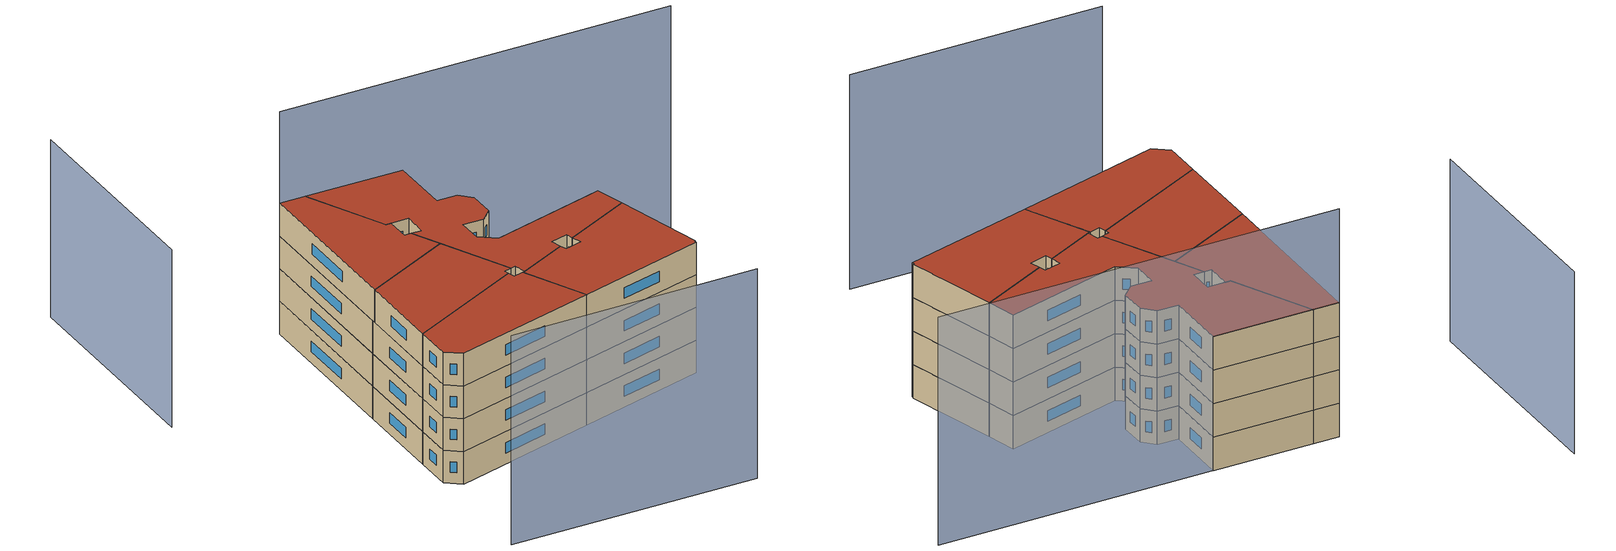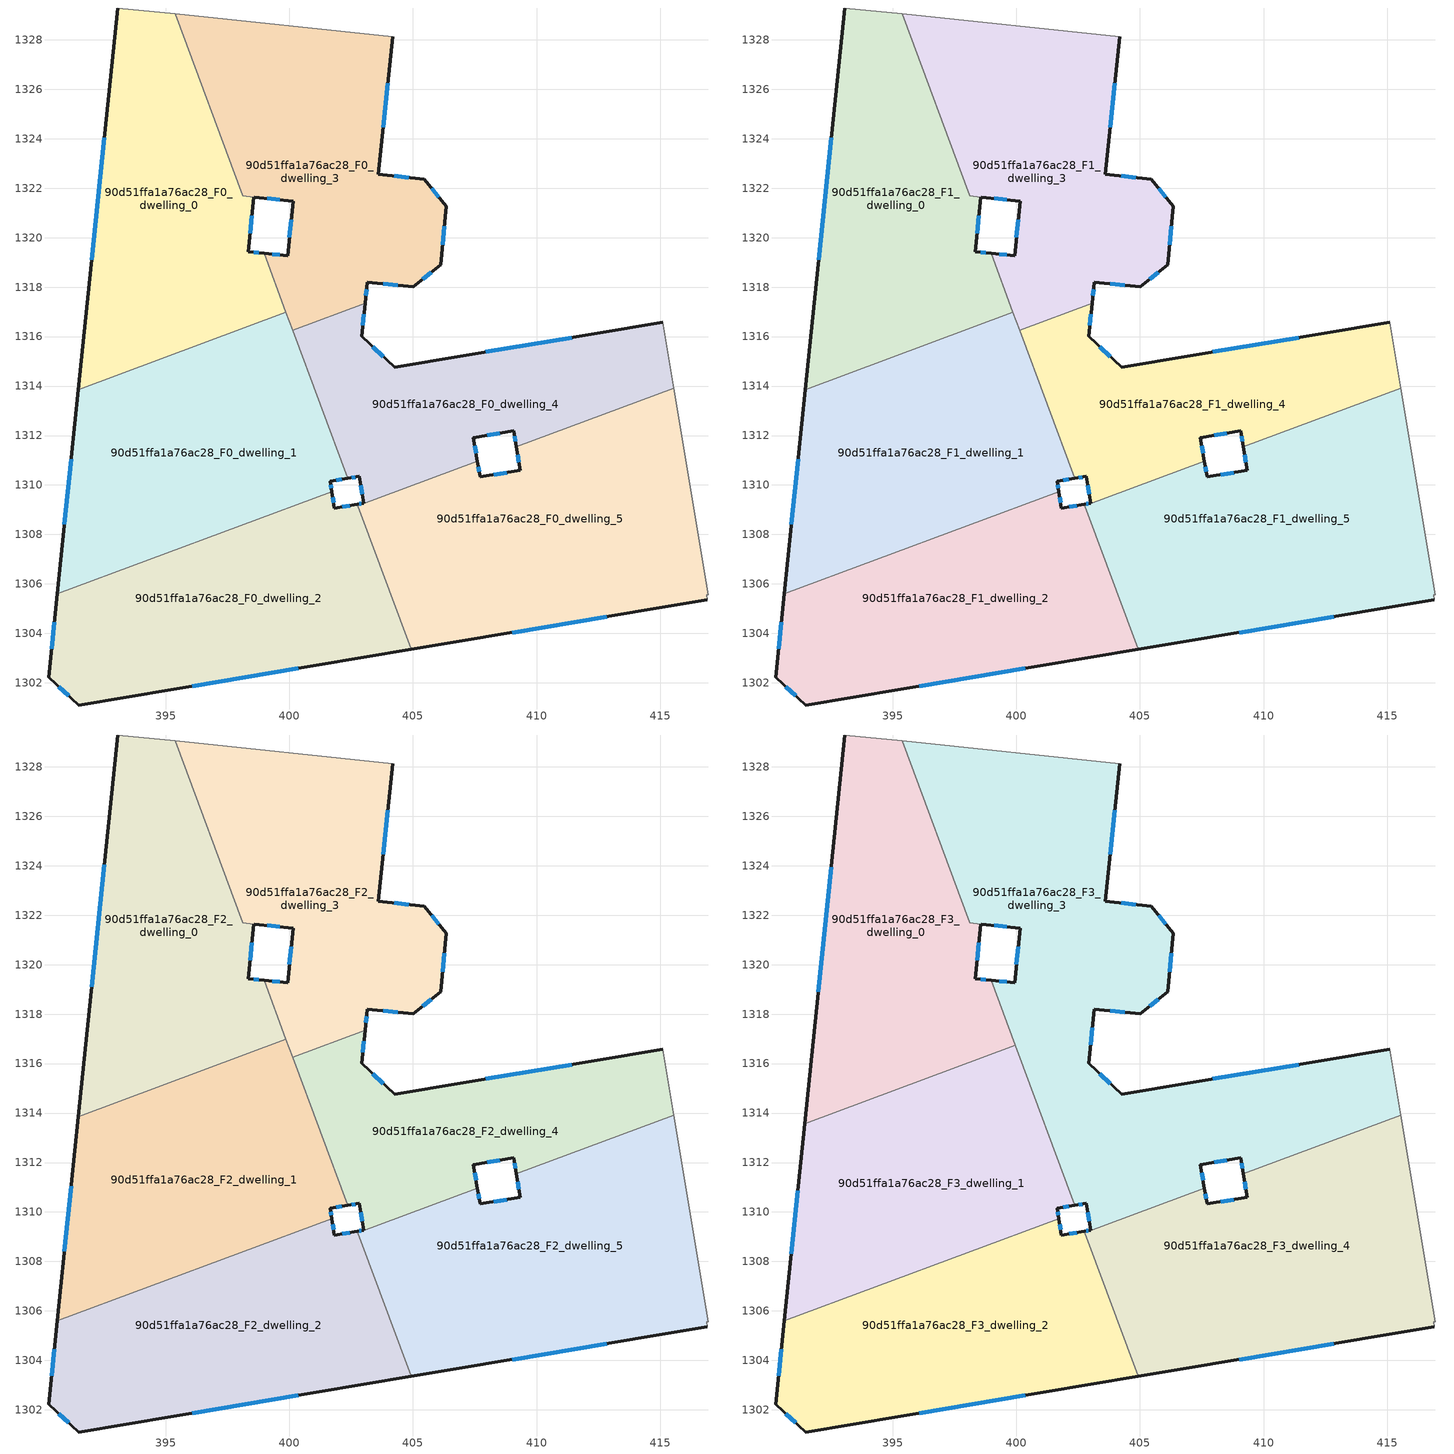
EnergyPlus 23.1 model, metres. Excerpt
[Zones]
90d51ffa1a76ac28_F0_dwelling_0
 floor ground (EU_floor_Construction): 395.38,1329.04 398.11,1321.69 398.57,1321.64 398.33,1319.43 398.98,1319.36 399.86,1316.98 391.47,1313.86 393.06,1329.29 z0
 wall outside (EU_wall_Construction): 398.98,1319.36 398.33,1319.43 398.57,1321.64 / 393.06,1329.29 391.47,1313.86 z0:3
 wall to 90d51ffa1a76ac28_F0_dwelling_1 (EU_wall_Construction): 391.47,1313.86 399.86,1316.98 z0:3
 wall adiabatic (EU_wall_Construction): 395.38,1329.04 393.06,1329.29 z0:3
 wall to 90d51ffa1a76ac28_F0_dwelling_3 (EU_wall_Construction): 398.57,1321.64 398.11,1321.69 395.38,1329.04 / 399.86,1316.98 398.98,1319.36 z0:3
 window (EU_Window_Construction): 398.76,1319.39 398.55,1319.41 / 392.52,1324.04 392.01,1319.11 / 398.41,1320.18 398.49,1320.89 z1.02:1.98
90d51ffa1a76ac28_F0_dwelling_1
 floor ground (EU_floor_Construction): 399.86,1316.98 402.36,1310.27 401.65,1310.15 401.71,1309.73 390.62,1305.6 391.47,1313.86 z0
 wall outside (EU_wall_Construction): 401.71,1309.73 401.65,1310.15 402.36,1310.27 / 391.47,1313.86 390.62,1305.6 z0:3
 wall to 90d51ffa1a76ac28_F0_dwelling_2 (EU_wall_Construction): 390.62,1305.6 401.71,1309.73 z0:3
 wall to 90d51ffa1a76ac28_F0_dwelling_4 (EU_wall_Construction): 402.36,1310.27 400.13,1316.27 z0:3
 wall to 90d51ffa1a76ac28_F0_dwelling_3 (EU_wall_Construction): 400.13,1316.27 399.87,1316.98 z0:3
 window (EU_Window_Construction): 401.89,1310.19 402.12,1310.23 / 401.69,1309.87 401.67,1310.01 / 391.18,1311.05 390.91,1308.41 z1.02:1.98
90d51ffa1a76ac28_F0_dwelling_2
 floor ground (EU_floor_Construction): 402.75,1309.22 404.93,1303.35 391.49,1301.1 390.27,1302.23 390.62,1305.6 401.71,1309.73 401.82,1309.06 z0
 wall outside (EU_wall_Construction): 402.75,1309.22 401.82,1309.06 401.71,1309.73 / 390.62,1305.6 390.27,1302.23 391.49,1301.1 404.93,1303.35 z0:3
 wall to 90d51ffa1a76ac28_F0_dwelling_5 (EU_wall_Construction): 404.93,1303.35 402.77,1309.17 z0:3
 wall to 90d51ffa1a76ac28_F0_dwelling_4 (EU_wall_Construction): 402.77,1309.17 402.75,1309.22 z0:3
 window (EU_Window_Construction): 401.79,1309.29 401.75,1309.5 / 402.44,1309.17 402.14,1309.12 / 396.07,1301.87 400.36,1302.59 / 390.68,1301.84 391.08,1301.49 / 390.5,1304.45 390.39,1303.37 z1.02:1.98
90d51ffa1a76ac28_F0_dwelling_3
 floor ground (EU_floor_Construction): 404.18,1328.13 403.6,1322.56 405.46,1322.36 406.35,1321.27 406.11,1318.91 405.02,1318.02 403.16,1318.2 403.07,1317.36 400.13,1316.27 398.98,1319.36 399.93,1319.27 400.16,1321.48 398.11,1321.69 395.38,1329.04 z0
 wall outside (EU_wall_Construction): 403.07,1317.36 403.16,1318.2 405.02,1318.02 406.11,1318.91 406.35,1321.27 405.46,1322.36 403.6,1322.56 404.18,1328.13 / 398.57,1321.64 400.16,1321.48 399.93,1319.27 398.98,1319.36 z0:3
 wall adiabatic (EU_wall_Construction): 404.18,1328.13 395.38,1329.04 z0:3
 wall to 90d51ffa1a76ac28_F0_dwelling_4 (EU_wall_Construction): 400.13,1316.27 403.07,1317.36 z0:3
 window (EU_Window_Construction): 403.8,1324.46 403.98,1326.24 / 404.83,1322.43 404.23,1322.49 / 406.05,1321.64 405.77,1321.99 / 406.19,1319.71 406.27,1320.46 / 405.39,1318.32 405.74,1318.6 / 403.79,1318.14 404.39,1318.08 / 403.1,1317.65 403.13,1317.92 / 399.6,1319.3 399.3,1319.33 / 400.08,1320.73 400.01,1320.02 / 399.11,1321.59 399.62,1321.54 z1.02:1.98
90d51ffa1a76ac28_F0_dwelling_4
 floor ground (EU_floor_Construction): 415.1,1316.58 415.55,1313.92 409.18,1311.55 409.07,1312.19 407.44,1311.92 407.61,1310.96 402.77,1309.17 402.75,1309.22 403,1309.26 402.82,1310.35 402.36,1310.27 400.13,1316.27 403.07,1317.36 402.92,1316.01 404.26,1314.76 z0
 wall outside (EU_wall_Construction): 407.61,1310.96 407.44,1311.92 409.07,1312.19 409.18,1311.55 / 402.36,1310.27 402.82,1310.35 403,1309.26 402.75,1309.22 / 415.1,1316.58 404.26,1314.76 402.92,1316.01 403.07,1317.36 z0:3
 wall adiabatic (EU_wall_Construction): 415.55,1313.92 415.1,1316.58 z0:3
 wall to 90d51ffa1a76ac28_F0_dwelling_5 (EU_wall_Construction): 409.18,1311.55 415.55,1313.92 / 402.77,1309.17 407.61,1310.96 z0:3
 window (EU_Window_Construction): 409.11,1311.97 409.14,1311.77 / 408,1312.01 408.52,1312.1 / 407.55,1311.29 407.5,1311.59 / 402.92,1309.25 402.84,1309.23 / 402.88,1309.98 402.94,1309.63 / 402.52,1310.3 402.67,1310.32 / 402.97,1316.47 403.02,1316.9 / 403.8,1315.19 403.38,1315.59 / 411.41,1315.96 407.95,1315.38 z1.02:1.98
90d51ffa1a76ac28_F0_dwelling_5
 floor ground (EU_floor_Construction): 415.55,1313.92 416.94,1305.55 416.87,1305.55 416.9,1305.35 404.93,1303.35 402.77,1309.17 407.61,1310.96 407.71,1310.32 409.34,1310.59 409.18,1311.55 z0
 wall outside (EU_wall_Construction): 404.93,1303.35 416.9,1305.35 / 409.18,1311.55 409.34,1310.59 407.71,1310.32 407.61,1310.96 z0:3
 wall adiabatic (EU_wall_Construction): 416.9,1305.35 416.87,1305.55 416.94,1305.55 415.55,1313.92 z0:3
 window (EU_Window_Construction): 409,1304.03 412.83,1304.67 / 407.68,1310.54 407.64,1310.75 / 408.79,1310.5 408.27,1310.42 / 409.23,1311.22 409.28,1310.92 z1.02:1.98
90d51ffa1a76ac28_F1_dwelling_0
 floor to 90d51ffa1a76ac28_F0_dwelling_0 (EU_floor_Construction): 395.38,1329.04 398.11,1321.69 398.57,1321.64 398.33,1319.43 398.98,1319.36 399.86,1316.98 391.47,1313.86 393.06,1329.29 z3
 wall outside (EU_wall_Construction): 398.98,1319.36 398.33,1319.43 398.57,1321.64 / 393.06,1329.29 391.47,1313.86 z3:6
 wall to 90d51ffa1a76ac28_F1_dwelling_1 (EU_wall_Construction): 391.47,1313.86 399.86,1316.98 z3:6
 wall adiabatic (EU_wall_Construction): 395.38,1329.04 393.06,1329.29 z3:6
 wall to 90d51ffa1a76ac28_F1_dwelling_3 (EU_wall_Construction): 398.57,1321.64 398.11,1321.69 395.38,1329.04 / 399.86,1316.98 398.98,1319.36 z3:6
 window (EU_Window_Construction): 398.76,1319.39 398.55,1319.41 / 392.52,1324.04 392.01,1319.11 / 398.41,1320.18 398.49,1320.89 z4.02:4.98
90d51ffa1a76ac28_F1_dwelling_1
 floor to 90d51ffa1a76ac28_F0_dwelling_1 (EU_floor_Construction): 399.86,1316.98 402.36,1310.27 401.65,1310.15 401.71,1309.73 390.62,1305.6 391.47,1313.86 z3
 wall outside (EU_wall_Construction): 401.71,1309.73 401.65,1310.15 402.36,1310.27 / 391.47,1313.86 390.62,1305.6 z3:6
 wall to 90d51ffa1a76ac28_F1_dwelling_2 (EU_wall_Construction): 390.62,1305.6 401.71,1309.73 z3:6
 wall to 90d51ffa1a76ac28_F1_dwelling_4 (EU_wall_Construction): 402.36,1310.27 400.13,1316.27 z3:6
 wall to 90d51ffa1a76ac28_F1_dwelling_3 (EU_wall_Construction): 400.13,1316.27 399.87,1316.98 z3:6
 window (EU_Window_Construction): 401.89,1310.19 402.12,1310.23 / 401.69,1309.87 401.67,1310.01 / 391.18,1311.05 390.91,1308.41 z4.02:4.98
90d51ffa1a76ac28_F1_dwelling_2
 floor to 90d51ffa1a76ac28_F0_dwelling_2 (EU_floor_Construction): 402.75,1309.22 404.93,1303.35 391.49,1301.1 390.27,1302.23 390.62,1305.6 401.71,1309.73 401.82,1309.06 z3
 wall outside (EU_wall_Construction): 402.75,1309.22 401.82,1309.06 401.71,1309.73 / 390.62,1305.6 390.27,1302.23 391.49,1301.1 404.93,1303.35 z3:6
 wall to 90d51ffa1a76ac28_F1_dwelling_5 (EU_wall_Construction): 404.93,1303.35 402.77,1309.17 z3:6
 wall to 90d51ffa1a76ac28_F1_dwelling_4 (EU_wall_Construction): 402.77,1309.17 402.75,1309.22 z3:6
 window (EU_Window_Construction): 401.79,1309.29 401.75,1309.5 / 402.44,1309.17 402.14,1309.12 / 396.07,1301.87 400.36,1302.59 / 390.68,1301.84 391.08,1301.49 / 390.5,1304.45 390.39,1303.37 z4.02:4.98
90d51ffa1a76ac28_F1_dwelling_3
 floor to 90d51ffa1a76ac28_F0_dwelling_3 (EU_floor_Construction): 404.18,1328.13 403.6,1322.56 405.46,1322.36 406.35,1321.27 406.11,1318.91 405.02,1318.02 403.16,1318.2 403.07,1317.36 400.13,1316.27 398.98,1319.36 399.93,1319.27 400.16,1321.48 398.11,1321.69 395.38,1329.04 z3
 wall outside (EU_wall_Construction): 403.07,1317.36 403.16,1318.2 405.02,1318.02 406.11,1318.91 406.35,1321.27 405.46,1322.36 403.6,1322.56 404.18,1328.13 / 398.57,1321.64 400.16,1321.48 399.93,1319.27 398.98,1319.36 z3:6
 wall adiabatic (EU_wall_Construction): 404.18,1328.13 395.38,1329.04 z3:6
 wall to 90d51ffa1a76ac28_F1_dwelling_4 (EU_wall_Construction): 400.13,1316.27 403.07,1317.36 z3:6
 window (EU_Window_Construction): 403.8,1324.46 403.98,1326.24 / 404.83,1322.43 404.23,1322.49 / 406.05,1321.64 405.77,1321.99 / 406.19,1319.71 406.27,1320.46 / 405.39,1318.32 405.74,1318.6 / 403.79,1318.14 404.39,1318.08 / 403.1,1317.65 403.13,1317.92 / 399.6,1319.3 399.3,1319.33 / 400.08,1320.73 400.01,1320.02 / 399.11,1321.59 399.62,1321.54 z4.02:4.98
90d51ffa1a76ac28_F1_dwelling_4
 floor to 90d51ffa1a76ac28_F0_dwelling_4 (EU_floor_Construction): 415.1,1316.58 415.55,1313.92 409.18,1311.55 409.07,1312.19 407.44,1311.92 407.61,1310.96 402.77,1309.17 402.75,1309.22 403,1309.26 402.82,1310.35 402.36,1310.27 400.13,1316.27 403.07,1317.36 402.92,1316.01 404.26,1314.76 z3
 wall outside (EU_wall_Construction): 407.61,1310.96 407.44,1311.92 409.07,1312.19 409.18,1311.55 / 402.36,1310.27 402.82,1310.35 403,1309.26 402.75,1309.22 / 415.1,1316.58 404.26,1314.76 402.92,1316.01 403.07,1317.36 z3:6
 wall adiabatic (EU_wall_Construction): 415.55,1313.92 415.1,1316.58 z3:6
 wall to 90d51ffa1a76ac28_F1_dwelling_5 (EU_wall_Construction): 409.18,1311.55 415.55,1313.92 / 402.77,1309.17 407.61,1310.96 z3:6
 window (EU_Window_Construction): 409.11,1311.97 409.14,1311.77 / 408,1312.01 408.52,1312.1 / 407.55,1311.29 407.5,1311.59 / 402.92,1309.25 402.84,1309.23 / 402.88,1309.98 402.94,1309.63 / 402.52,1310.3 402.67,1310.32 / 402.97,1316.47 403.02,1316.9 / 403.8,1315.19 403.38,1315.59 / 411.41,1315.96 407.95,1315.38 z4.02:4.98
90d51ffa1a76ac28_F1_dwelling_5
 floor to 90d51ffa1a76ac28_F0_dwelling_5 (EU_floor_Construction): 415.55,1313.92 416.94,1305.55 416.87,1305.55 416.9,1305.35 404.93,1303.35 402.77,1309.17 407.61,1310.96 407.71,1310.32 409.34,1310.59 409.18,1311.55 z3
 wall outside (EU_wall_Construction): 404.93,1303.35 416.9,1305.35 / 409.18,1311.55 409.34,1310.59 407.71,1310.32 407.61,1310.96 z3:6
 wall adiabatic (EU_wall_Construction): 416.9,1305.35 416.87,1305.55 416.94,1305.55 415.55,1313.92 z3:6
 window (EU_Window_Construction): 409,1304.03 412.83,1304.67 / 407.68,1310.54 407.64,1310.75 / 408.79,1310.5 408.27,1310.42 / 409.23,1311.22 409.28,1310.92 z4.02:4.98
90d51ffa1a76ac28_F2_dwelling_0
 floor to 90d51ffa1a76ac28_F1_dwelling_0 (EU_floor_Construction): 395.38,1329.04 398.11,1321.69 398.57,1321.64 398.33,1319.43 398.98,1319.36 399.86,1316.98 391.47,1313.86 393.06,1329.29 z6
 wall outside (EU_wall_Construction): 398.98,1319.36 398.33,1319.43 398.57,1321.64 / 393.06,1329.29 391.47,1313.86 z6:9
 wall to 90d51ffa1a76ac28_F2_dwelling_1 (EU_wall_Construction): 391.47,1313.86 399.86,1316.98 z6:9
 wall adiabatic (EU_wall_Construction): 395.38,1329.04 393.06,1329.29 z6:9
 wall to 90d51ffa1a76ac28_F2_dwelling_3 (EU_wall_Construction): 398.57,1321.64 398.11,1321.69 395.38,1329.04 / 399.86,1316.98 398.98,1319.36 z6:9
 window (EU_Window_Construction): 398.76,1319.39 398.55,1319.41 / 392.52,1324.04 392.01,1319.11 / 398.41,1320.18 398.49,1320.89 z7.02:7.98
90d51ffa1a76ac28_F2_dwelling_1
 floor to 90d51ffa1a76ac28_F1_dwelling_1 (EU_floor_Construction): 399.86,1316.98 402.36,1310.27 401.65,1310.15 401.71,1309.73 390.62,1305.6 391.47,1313.86 z6
 wall outside (EU_wall_Construction): 401.71,1309.73 401.65,1310.15 402.36,1310.27 / 391.47,1313.86 390.62,1305.6 z6:9
 wall to 90d51ffa1a76ac28_F2_dwelling_2 (EU_wall_Construction): 390.62,1305.6 401.71,1309.73 z6:9
 wall to 90d51ffa1a76ac28_F2_dwelling_4 (EU_wall_Construction): 402.36,1310.27 400.13,1316.27 z6:9
 wall to 90d51ffa1a76ac28_F2_dwelling_3 (EU_wall_Construction): 400.13,1316.27 399.87,1316.98 z6:9
 window (EU_Window_Construction): 401.89,1310.19 402.12,1310.23 / 401.69,1309.87 401.67,1310.01 / 391.18,1311.05 390.91,1308.41 z7.02:7.98
90d51ffa1a76ac28_F2_dwelling_2
 floor to 90d51ffa1a76ac28_F1_dwelling_2 (EU_floor_Construction): 402.75,1309.22 404.93,1303.35 391.49,1301.1 390.27,1302.23 390.62,1305.6 401.71,1309.73 401.82,1309.06 z6
 wall outside (EU_wall_Construction): 402.75,1309.22 401.82,1309.06 401.71,1309.73 / 390.62,1305.6 390.27,1302.23 391.49,1301.1 404.93,1303.35 z6:9
 wall to 90d51ffa1a76ac28_F2_dwelling_5 (EU_wall_Construction): 404.93,1303.35 402.77,1309.17 z6:9
 wall to 90d51ffa1a76ac28_F2_dwelling_4 (EU_wall_Construction): 402.77,1309.17 402.75,1309.22 z6:9
 window (EU_Window_Construction): 401.79,1309.29 401.75,1309.5 / 402.44,1309.17 402.14,1309.12 / 396.07,1301.87 400.36,1302.59 / 390.68,1301.84 391.08,1301.49 / 390.5,1304.45 390.39,1303.37 z7.02:7.98
90d51ffa1a76ac28_F2_dwelling_3
 floor to 90d51ffa1a76ac28_F1_dwelling_3 (EU_floor_Construction): 404.18,1328.13 403.6,1322.56 405.46,1322.36 406.35,1321.27 406.11,1318.91 405.02,1318.02 403.16,1318.2 403.07,1317.36 400.13,1316.27 398.98,1319.36 399.93,1319.27 400.16,1321.48 398.11,1321.69 395.38,1329.04 z6
 wall outside (EU_wall_Construction): 403.07,1317.36 403.16,1318.2 405.02,1318.02 406.11,1318.91 406.35,1321.27 405.46,1322.36 403.6,1322.56 404.18,1328.13 / 398.57,1321.64 400.16,1321.48 399.93,1319.27 398.98,1319.36 z6:9
 wall adiabatic (EU_wall_Construction): 404.18,1328.13 395.38,1329.04 z6:9
 wall to 90d51ffa1a76ac28_F2_dwelling_4 (EU_wall_Construction): 400.13,1316.27 403.07,1317.36 z6:9
 window (EU_Window_Construction): 403.8,1324.46 403.98,1326.24 / 404.83,1322.43 404.23,1322.49 / 406.05,1321.64 405.77,1321.99 / 406.19,1319.71 406.27,1320.46 / 405.39,1318.32 405.74,1318.6 / 403.79,1318.14 404.39,1318.08 / 403.1,1317.65 403.13,1317.92 / 399.6,1319.3 399.3,1319.33 / 400.08,1320.73 400.01,1320.02 / 399.11,1321.59 399.62,1321.54 z7.02:7.98
90d51ffa1a76ac28_F2_dwelling_4
 floor to 90d51ffa1a76ac28_F1_dwelling_4 (EU_floor_Construction): 415.1,1316.58 415.55,1313.92 409.18,1311.55 409.07,1312.19 407.44,1311.92 407.61,1310.96 402.77,1309.17 402.75,1309.22 403,1309.26 402.82,1310.35 402.36,1310.27 400.13,1316.27 403.07,1317.36 402.92,1316.01 404.26,1314.76 z6
 wall outside (EU_wall_Construction): 407.61,1310.96 407.44,1311.92 409.07,1312.19 409.18,1311.55 / 402.36,1310.27 402.82,1310.35 403,1309.26 402.75,1309.22 / 415.1,1316.58 404.26,1314.76 402.92,1316.01 403.07,1317.36 z6:9
 wall adiabatic (EU_wall_Construction): 415.55,1313.92 415.1,1316.58 z6:9
 wall to 90d51ffa1a76ac28_F2_dwelling_5 (EU_wall_Construction): 409.18,1311.55 415.55,1313.92 / 402.77,1309.17 407.61,1310.96 z6:9
 window (EU_Window_Construction): 409.11,1311.97 409.14,1311.77 / 408,1312.01 408.52,1312.1 / 407.55,1311.29 407.5,1311.59 / 402.92,1309.25 402.84,1309.23 / 402.88,1309.98 402.94,1309.63 / 402.52,1310.3 402.67,1310.32 / 402.97,1316.47 403.02,1316.9 / 403.8,1315.19 403.38,1315.59 / 411.41,1315.96 407.95,1315.38 z7.02:7.98
90d51ffa1a76ac28_F2_dwelling_5
 floor to 90d51ffa1a76ac28_F1_dwelling_5 (EU_floor_Construction): 415.55,1313.92 416.94,1305.55 416.87,1305.55 416.9,1305.35 404.93,1303.35 402.77,1309.17 407.61,1310.96 407.71,1310.32 409.34,1310.59 409.18,1311.55 z6
 wall outside (EU_wall_Construction): 404.93,1303.35 416.9,1305.35 / 409.18,1311.55 409.34,1310.59 407.71,1310.32 407.61,1310.96 z6:9
 wall adiabatic (EU_wall_Construction): 416.9,1305.35 416.87,1305.55 416.94,1305.55 415.55,1313.92 z6:9
 window (EU_Window_Construction): 409,1304.03 412.83,1304.67 / 407.68,1310.54 407.64,1310.75 / 408.79,1310.5 408.27,1310.42 / 409.23,1311.22 409.28,1310.92 z7.02:7.98
90d51ffa1a76ac28_F3_dwelling_0
 floor to 90d51ffa1a76ac28_F2_dwelling_0 (EU_floor_Construction): 395.38,1329.04 398.11,1321.69 398.57,1321.64 398.33,1319.43 398.98,1319.36 399.86,1316.98 391.47,1313.86 393.06,1329.29 z9
 floor to 90d51ffa1a76ac28_F2_dwelling_1 (EU_floor_Construction): 399.86,1316.98 399.96,1316.73 391.44,1313.56 391.47,1313.86 z9
 wall outside (EU_wall_Construction): 398.98,1319.36 398.33,1319.43 398.57,1321.64 / 393.06,1329.29 391.44,1313.56 z9:12
 wall to 90d51ffa1a76ac28_F3_dwelling_1 (EU_wall_Construction): 391.44,1313.56 399.96,1316.73 z9:12
 wall adiabatic (EU_wall_Construction): 395.38,1329.04 393.06,1329.29 z9:12
 wall to 90d51ffa1a76ac28_F3_dwelling_3 (EU_wall_Construction): 398.57,1321.64 398.11,1321.69 395.38,1329.04 / 399.96,1316.73 398.98,1319.36 z9:12
 window (EU_Window_Construction): 398.76,1319.39 398.55,1319.41 / 392.51,1323.94 391.99,1318.91 / 398.41,1320.18 398.49,1320.89 z10.02:10.98
 roof outside (EU_roof_Construction): 399.96,1316.73 398.98,1319.36 398.33,1319.43 398.57,1321.64 398.11,1321.69 395.38,1329.04 393.06,1329.29 391.44,1313.56 z12
90d51ffa1a76ac28_F3_dwelling_1
 floor to 90d51ffa1a76ac28_F2_dwelling_1 (EU_floor_Construction): 399.96,1316.73 402.36,1310.27 401.65,1310.15 401.71,1309.73 390.62,1305.6 391.44,1313.56 z9
 wall outside (EU_wall_Construction): 401.71,1309.73 401.65,1310.15 402.36,1310.27 / 391.44,1313.56 390.62,1305.6 z9:12
 wall to 90d51ffa1a76ac28_F3_dwelling_2 (EU_wall_Construction): 390.62,1305.6 401.71,1309.73 z9:12
 wall to 90d51ffa1a76ac28_F3_dwelling_3 (EU_wall_Construction): 402.36,1310.27 399.96,1316.73 z9:12
 window (EU_Window_Construction): 401.89,1310.19 402.12,1310.23 / 401.69,1309.87 401.67,1310.01 / 391.16,1310.86 390.9,1308.31 z10.02:10.98
 roof outside (EU_roof_Construction): 401.71,1309.73 401.65,1310.15 402.36,1310.27 399.96,1316.73 391.44,1313.56 390.62,1305.6 z12
90d51ffa1a76ac28_F3_dwelling_2
 floor to 90d51ffa1a76ac28_F2_dwelling_2 (EU_floor_Construction): 402.75,1309.22 404.93,1303.35 391.49,1301.1 390.27,1302.23 390.62,1305.6 401.71,1309.73 401.82,1309.06 z9
 wall outside (EU_wall_Construction): 402.75,1309.22 401.82,1309.06 401.71,1309.73 / 390.62,1305.6 390.27,1302.23 391.49,1301.1 404.93,1303.35 z9:12
 wall to 90d51ffa1a76ac28_F3_dwelling_4 (EU_wall_Construction): 404.93,1303.35 402.77,1309.17 z9:12
 wall to 90d51ffa1a76ac28_F3_dwelling_3 (EU_wall_Construction): 402.77,1309.17 402.75,1309.22 z9:12
 window (EU_Window_Construction): 401.79,1309.29 401.75,1309.5 / 402.44,1309.17 402.14,1309.12 / 396.07,1301.87 400.36,1302.59 / 390.68,1301.84 391.08,1301.49 / 390.5,1304.45 390.39,1303.37 z10.02:10.98
 roof outside (EU_roof_Construction): 404.93,1303.35 402.75,1309.22 401.82,1309.06 401.71,1309.73 390.62,1305.6 390.27,1302.23 391.49,1301.1 z12
90d51ffa1a76ac28_F3_dwelling_3
 floor to 90d51ffa1a76ac28_F2_dwelling_3 (EU_floor_Construction): 404.18,1328.13 403.6,1322.56 405.46,1322.36 406.35,1321.27 406.11,1318.91 405.02,1318.02 403.16,1318.2 403.07,1317.36 400.13,1316.27 398.98,1319.36 399.93,1319.27 400.16,1321.48 398.11,1321.69 395.38,1329.04 z9
 floor to 90d51ffa1a76ac28_F2_dwelling_4 (EU_floor_Construction): 415.1,1316.58 415.55,1313.92 409.18,1311.55 409.07,1312.19 407.44,1311.92 407.61,1310.96 402.77,1309.17 402.75,1309.22 403,1309.26 402.82,1310.35 402.36,1310.27 400.13,1316.27 403.07,1317.36 402.92,1316.01 404.26,1314.76 z9
 wall outside (EU_wall_Construction): 415.1,1316.58 404.26,1314.76 402.92,1316.01 403.16,1318.2 405.02,1318.02 406.11,1318.91 406.35,1321.27 405.46,1322.36 403.6,1322.56 404.18,1328.13 / 407.61,1310.96 407.44,1311.92 409.07,1312.19 409.18,1311.55 / 402.36,1310.27 402.82,1310.35 403,1309.26 402.75,1309.22 / 398.57,1321.64 400.16,1321.48 399.93,1319.27 398.98,1319.36 z9:12
 wall adiabatic (EU_wall_Construction): 415.55,1313.92 415.1,1316.58 / 404.18,1328.13 395.38,1329.04 z9:12
 wall to 90d51ffa1a76ac28_F3_dwelling_4 (EU_wall_Construction): 409.18,1311.55 415.55,1313.92 / 402.77,1309.17 407.61,1310.96 z9:12
 window (EU_Window_Construction): 403.8,1315.19 403.38,1315.59 / 411.41,1315.96 407.95,1315.38 / 409.11,1311.97 409.14,1311.77 / 408,1312.01 408.52,1312.1 / 407.55,1311.29 407.5,1311.59 / 402.92,1309.25 402.84,1309.23 / 402.88,1309.98 402.94,1309.63 / 402.52,1310.3 402.67,1310.32 / 399.6,1319.3 399.3,1319.33 / 400.08,1320.73 400.01,1320.02 / 399.11,1321.59 399.62,1321.54 / 403.8,1324.46 403.98,1326.24 / 404.83,1322.43 404.23,1322.49 / 406.05,1321.64 405.77,1321.99 / 406.19,1319.71 406.27,1320.46 / 405.39,1318.32 405.74,1318.6 / 403.79,1318.14 404.39,1318.08 / 403,1316.76 403.08,1317.46 z10.02:10.98
 roof outside (EU_roof_Construction): 415.55,1313.92 415.1,1316.58 404.26,1314.76 402.92,1316.01 403.16,1318.2 405.02,1318.02 406.11,1318.91 406.35,1321.27 405.46,1322.36 403.6,1322.56 404.18,1328.13 395.38,1329.04 398.11,1321.69 400.16,1321.48 399.93,1319.27 398.98,1319.36 402.36,1310.27 402.82,1310.35 403,1309.26 402.75,1309.22 402.77,1309.17 407.61,1310.96 407.44,1311.92 409.07,1312.19 409.18,1311.55 z12
90d51ffa1a76ac28_F3_dwelling_4
 floor to 90d51ffa1a76ac28_F2_dwelling_5 (EU_floor_Construction): 415.55,1313.92 416.94,1305.55 416.87,1305.55 416.9,1305.35 404.93,1303.35 402.77,1309.17 407.61,1310.96 407.71,1310.32 409.34,1310.59 409.18,1311.55 z9
 wall outside (EU_wall_Construction): 404.93,1303.35 416.9,1305.35 / 409.18,1311.55 409.34,1310.59 407.71,1310.32 407.61,1310.96 z9:12
 wall adiabatic (EU_wall_Construction): 416.9,1305.35 416.87,1305.55 416.94,1305.55 415.55,1313.92 z9:12
 window (EU_Window_Construction): 409,1304.03 412.83,1304.67 / 407.68,1310.54 407.64,1310.75 / 408.79,1310.5 408.27,1310.42 / 409.23,1311.22 409.28,1310.92 z10.02:10.98
 roof outside (EU_roof_Construction): 416.9,1305.35 416.87,1305.55 416.94,1305.55 415.55,1313.92 409.18,1311.55 409.34,1310.59 407.71,1310.32 407.61,1310.96 402.77,1309.17 404.93,1303.35 z12
shading: 389.08,1290.92 411.32,1288.68 z0:19.2; 428.39,1325.64 393.05,1329.28 z0:20.4; 379.57,1341.87 377.51,1321.84 z0:16.3
[Building]
EU S2 Campaign: North Axis=0; Terrain=City; Solar Distribution=FullExterior
[Site:Location]
Vienna: Latitude=48; Longitude=16.5; Time Zone=1; Elevation=183
[SizingPeriod:WeatherFileDays]
AnnualSizingPeriod: Begin Month=1; Begin Day of Month=1; End Month=12; End Day of Month=31; Day of Week for Start Day=Monday; Use Weather File Daylight Saving Period=No; Use Weather File Rain and Snow Indicators=No
[MATERIAL]
EU_InternalMass_Material: Roughness=MediumRough; Thickness=0.1; Conductivity=1; Density=1800; Specific Heat=900; Thermal Absorptance=0.9; Solar Absorptance=0.7; Visible Absorptance=0.7
[MATERIAL:NOMASS] Roughness=MediumRough; Thermal Absorptance=0.9; Solar Absorptance=0.7; Visible Absorptance=0.7
Name | Thermal Resistance
EU_wall_NoMass | 0.942466
EU_roof_NoMass | 0.551687
EU_floor_NoMass | 0.66527
[WINDOWMATERIAL:SIMPLEGLAZINGSYSTEM]
EU_Window_SimpleGlazing: UFactor=2.03367; Solar Heat Gain Coefficient=0.65; Visible Transmittance=0.65
[CONSTRUCTION]
EU_wall_Construction: EU_wall_NoMass
EU_roof_Construction: EU_roof_NoMass
EU_floor_Construction: EU_floor_NoMass
EU_Window_Construction: EU_Window_SimpleGlazing
EU_InternalMass_Construction: EU_InternalMass_Material
[ZONE] Type=1; Multiplier=1; Ceiling Height=autocalculate; Floor Area=autocalculate; Part of Total Floor Area=Yes
Name | Volume
90d51ffa1a76ac28_F0_dwelling_0; 90d51ffa1a76ac28_F1_dwelling_0; 90d51ffa1a76ac28_F2_dwelling_0 | 226.483
90d51ffa1a76ac28_F3_dwelling_0 | 233.651
90d51ffa1a76ac28_F0_dwelling_1; 90d51ffa1a76ac28_F1_dwelling_1; 90d51ffa1a76ac28_F2_dwelling_1 | 240.176
90d51ffa1a76ac28_F3_dwelling_1 | 233.032
90d51ffa1a76ac28_F0_dwelling_2; 90d51ffa1a76ac28_F1_dwelling_2; 90d51ffa1a76ac28_F2_dwelling_2; 90d51ffa1a76ac28_F3_dwelling_2 | 233.035
90d51ffa1a76ac28_F0_dwelling_3; 90d51ffa1a76ac28_F1_dwelling_3; 90d51ffa1a76ac28_F2_dwelling_3 | 232.408
90d51ffa1a76ac28_F3_dwelling_3 | 416.905
90d51ffa1a76ac28_F0_dwelling_4; 90d51ffa1a76ac28_F1_dwelling_4; 90d51ffa1a76ac28_F2_dwelling_4 | 184.486
90d51ffa1a76ac28_F3_dwelling_4; 90d51ffa1a76ac28_F0_dwelling_5; 90d51ffa1a76ac28_F1_dwelling_5; 90d51ffa1a76ac28_F2_dwelling_5 | 281.544
[INTERNALMASS] Construction=EU_InternalMass_Construction
Name | Zone or ZoneList | Surface Area
90d51ffa1a76ac28_F0_dwelling_0_EU_InternalMass | 90d51ffa1a76ac28_F0_dwelling_0 | 75.4945
90d51ffa1a76ac28_F0_dwelling_1_EU_InternalMass | 90d51ffa1a76ac28_F0_dwelling_1 | 80.0587
90d51ffa1a76ac28_F0_dwelling_2_EU_InternalMass | 90d51ffa1a76ac28_F0_dwelling_2 | 77.6779
90d51ffa1a76ac28_F0_dwelling_3_EU_InternalMass | 90d51ffa1a76ac28_F0_dwelling_3 | 77.4708
90d51ffa1a76ac28_F0_dwelling_4_EU_InternalMass | 90d51ffa1a76ac28_F0_dwelling_4 | 61.4952
90d51ffa1a76ac28_F0_dwelling_5_EU_InternalMass | 90d51ffa1a76ac28_F0_dwelling_5 | 93.848
90d51ffa1a76ac28_F1_dwelling_0_EU_InternalMass | 90d51ffa1a76ac28_F1_dwelling_0 | 75.4945
90d51ffa1a76ac28_F1_dwelling_1_EU_InternalMass | 90d51ffa1a76ac28_F1_dwelling_1 | 80.0587
90d51ffa1a76ac28_F1_dwelling_2_EU_InternalMass | 90d51ffa1a76ac28_F1_dwelling_2 | 77.6779
90d51ffa1a76ac28_F1_dwelling_3_EU_InternalMass | 90d51ffa1a76ac28_F1_dwelling_3 | 77.4708
90d51ffa1a76ac28_F1_dwelling_4_EU_InternalMass | 90d51ffa1a76ac28_F1_dwelling_4 | 61.4952
90d51ffa1a76ac28_F1_dwelling_5_EU_InternalMass | 90d51ffa1a76ac28_F1_dwelling_5 | 93.848
90d51ffa1a76ac28_F2_dwelling_0_EU_InternalMass | 90d51ffa1a76ac28_F2_dwelling_0 | 75.4945
90d51ffa1a76ac28_F2_dwelling_1_EU_InternalMass | 90d51ffa1a76ac28_F2_dwelling_1 | 80.0587
90d51ffa1a76ac28_F2_dwelling_2_EU_InternalMass | 90d51ffa1a76ac28_F2_dwelling_2 | 77.6779
90d51ffa1a76ac28_F2_dwelling_3_EU_InternalMass | 90d51ffa1a76ac28_F2_dwelling_3 | 77.4708
90d51ffa1a76ac28_F2_dwelling_4_EU_InternalMass | 90d51ffa1a76ac28_F2_dwelling_4 | 61.4952
90d51ffa1a76ac28_F2_dwelling_5_EU_InternalMass | 90d51ffa1a76ac28_F2_dwelling_5 | 93.848
90d51ffa1a76ac28_F3_dwelling_0_EU_InternalMass | 90d51ffa1a76ac28_F3_dwelling_0 | 77.8835
90d51ffa1a76ac28_F3_dwelling_1_EU_InternalMass | 90d51ffa1a76ac28_F3_dwelling_1 | 77.6772
90d51ffa1a76ac28_F3_dwelling_2_EU_InternalMass | 90d51ffa1a76ac28_F3_dwelling_2 | 77.6779
90d51ffa1a76ac28_F3_dwelling_3_EU_InternalMass | 90d51ffa1a76ac28_F3_dwelling_3 | 138.97
90d51ffa1a76ac28_F3_dwelling_4_EU_InternalMass | 90d51ffa1a76ac28_F3_dwelling_4 | 93.848
[OTHEREQUIPMENT] Fuel Type=Electricity; Design Level Calculation Method=Watts/Area; Power per Zone Floor Area=1; Fraction Latent=0; Fraction Radiant=0; Fraction Lost=0; Carbon Dioxide Generation Rate=0; EndUse Subcategory=EU_Step8_InternalGains
Name | Zone or ZoneList or Space or SpaceList | Schedule
EU_Step8_InternalGain_90d51ffa1a76ac28_F0_dwelling_0_f000 | 90d51ffa1a76ac28_F0_dwelling_0 | EU_Step8_GainSchedule_90d51ffa1a76ac28_F0_dwelling_0_f000
EU_Step8_InternalGain_90d51ffa1a76ac28_F0_dwelling_1_f000 | 90d51ffa1a76ac28_F0_dwelling_1 | EU_Step8_GainSchedule_90d51ffa1a76ac28_F0_dwelling_1_f000
EU_Step8_InternalGain_90d51ffa1a76ac28_F0_dwelling_2_f000 | 90d51ffa1a76ac28_F0_dwelling_2 | EU_Step8_GainSchedule_90d51ffa1a76ac28_F0_dwelling_2_f000
EU_Step8_InternalGain_90d51ffa1a76ac28_F0_dwelling_3_f000 | 90d51ffa1a76ac28_F0_dwelling_3 | EU_Step8_GainSchedule_90d51ffa1a76ac28_F0_dwelling_3_f000
EU_Step8_InternalGain_90d51ffa1a76ac28_F0_dwelling_4_f000 | 90d51ffa1a76ac28_F0_dwelling_4 | EU_Step8_GainSchedule_90d51ffa1a76ac28_F0_dwelling_4_f000
EU_Step8_InternalGain_90d51ffa1a76ac28_F0_dwelling_5_f000 | 90d51ffa1a76ac28_F0_dwelling_5 | EU_Step8_GainSchedule_90d51ffa1a76ac28_F0_dwelling_5_f000
EU_Step8_InternalGain_90d51ffa1a76ac28_F1_dwelling_0_f000 | 90d51ffa1a76ac28_F1_dwelling_0 | EU_Step8_GainSchedule_90d51ffa1a76ac28_F1_dwelling_0_f000
EU_Step8_InternalGain_90d51ffa1a76ac28_F1_dwelling_1_f000 | 90d51ffa1a76ac28_F1_dwelling_1 | EU_Step8_GainSchedule_90d51ffa1a76ac28_F1_dwelling_1_f000
EU_Step8_InternalGain_90d51ffa1a76ac28_F1_dwelling_2_f000 | 90d51ffa1a76ac28_F1_dwelling_2 | EU_Step8_GainSchedule_90d51ffa1a76ac28_F1_dwelling_2_f000
EU_Step8_InternalGain_90d51ffa1a76ac28_F1_dwelling_3_f000 | 90d51ffa1a76ac28_F1_dwelling_3 | EU_Step8_GainSchedule_90d51ffa1a76ac28_F1_dwelling_3_f000
EU_Step8_InternalGain_90d51ffa1a76ac28_F1_dwelling_4_f000 | 90d51ffa1a76ac28_F1_dwelling_4 | EU_Step8_GainSchedule_90d51ffa1a76ac28_F1_dwelling_4_f000
EU_Step8_InternalGain_90d51ffa1a76ac28_F1_dwelling_5_f000 | 90d51ffa1a76ac28_F1_dwelling_5 | EU_Step8_GainSchedule_90d51ffa1a76ac28_F1_dwelling_5_f000
EU_Step8_InternalGain_90d51ffa1a76ac28_F2_dwelling_0_f000 | 90d51ffa1a76ac28_F2_dwelling_0 | EU_Step8_GainSchedule_90d51ffa1a76ac28_F2_dwelling_0_f000
EU_Step8_InternalGain_90d51ffa1a76ac28_F2_dwelling_1_f000 | 90d51ffa1a76ac28_F2_dwelling_1 | EU_Step8_GainSchedule_90d51ffa1a76ac28_F2_dwelling_1_f000
EU_Step8_InternalGain_90d51ffa1a76ac28_F2_dwelling_2_f000 | 90d51ffa1a76ac28_F2_dwelling_2 | EU_Step8_GainSchedule_90d51ffa1a76ac28_F2_dwelling_2_f000
EU_Step8_InternalGain_90d51ffa1a76ac28_F2_dwelling_3_f000 | 90d51ffa1a76ac28_F2_dwelling_3 | EU_Step8_GainSchedule_90d51ffa1a76ac28_F2_dwelling_3_f000
EU_Step8_InternalGain_90d51ffa1a76ac28_F2_dwelling_4_f000 | 90d51ffa1a76ac28_F2_dwelling_4 | EU_Step8_GainSchedule_90d51ffa1a76ac28_F2_dwelling_4_f000
EU_Step8_InternalGain_90d51ffa1a76ac28_F2_dwelling_5_f000 | 90d51ffa1a76ac28_F2_dwelling_5 | EU_Step8_GainSchedule_90d51ffa1a76ac28_F2_dwelling_5_f000
EU_Step8_InternalGain_90d51ffa1a76ac28_F3_dwelling_0_f000 | 90d51ffa1a76ac28_F3_dwelling_0 | EU_Step8_GainSchedule_90d51ffa1a76ac28_F3_dwelling_0_f000
EU_Step8_InternalGain_90d51ffa1a76ac28_F3_dwelling_1_f000 | 90d51ffa1a76ac28_F3_dwelling_1 | EU_Step8_GainSchedule_90d51ffa1a76ac28_F3_dwelling_1_f000
EU_Step8_InternalGain_90d51ffa1a76ac28_F3_dwelling_2_f000 | 90d51ffa1a76ac28_F3_dwelling_2 | EU_Step8_GainSchedule_90d51ffa1a76ac28_F3_dwelling_2_f000
EU_Step8_InternalGain_90d51ffa1a76ac28_F3_dwelling_3_f000 | 90d51ffa1a76ac28_F3_dwelling_3 | EU_Step8_GainSchedule_90d51ffa1a76ac28_F3_dwelling_3_f000
EU_Step8_InternalGain_90d51ffa1a76ac28_F3_dwelling_4_f000 | 90d51ffa1a76ac28_F3_dwelling_4 | EU_Step8_GainSchedule_90d51ffa1a76ac28_F3_dwelling_4_f000
[ZONEVENTILATION:DESIGNFLOWRATE] Schedule=EU_AlwaysOn; Design Flow Rate Calculation Method=AirChanges/Hour; Air Changes per Hour=0.530523; Ventilation Type=Natural; Fan Pressure Rise=0; Fan Total Efficiency=1; Constant Term Coefficient=1; Temperature Term Coefficient=0; Velocity Term Coefficient=0; Velocity Squared Term Coefficient=0; Minimum Indoor Temperature=-100; Maximum Indoor Temperature=100; Delta Temperature=-100; Minimum Outdoor Temperature=-100; Maximum Outdoor Temperature=100; Maximum Wind Speed=40
Name | Zone or ZoneList or Space or SpaceList
EU_ConstantAir_90d51ffa1a76ac28_F0_dwelling_0 | 90d51ffa1a76ac28_F0_dwelling_0
EU_ConstantAir_90d51ffa1a76ac28_F0_dwelling_1 | 90d51ffa1a76ac28_F0_dwelling_1
EU_ConstantAir_90d51ffa1a76ac28_F0_dwelling_2 | 90d51ffa1a76ac28_F0_dwelling_2
EU_ConstantAir_90d51ffa1a76ac28_F0_dwelling_3 | 90d51ffa1a76ac28_F0_dwelling_3
EU_ConstantAir_90d51ffa1a76ac28_F0_dwelling_4 | 90d51ffa1a76ac28_F0_dwelling_4
EU_ConstantAir_90d51ffa1a76ac28_F0_dwelling_5 | 90d51ffa1a76ac28_F0_dwelling_5
EU_ConstantAir_90d51ffa1a76ac28_F1_dwelling_0 | 90d51ffa1a76ac28_F1_dwelling_0
EU_ConstantAir_90d51ffa1a76ac28_F1_dwelling_1 | 90d51ffa1a76ac28_F1_dwelling_1
EU_ConstantAir_90d51ffa1a76ac28_F1_dwelling_2 | 90d51ffa1a76ac28_F1_dwelling_2
EU_ConstantAir_90d51ffa1a76ac28_F1_dwelling_3 | 90d51ffa1a76ac28_F1_dwelling_3
EU_ConstantAir_90d51ffa1a76ac28_F1_dwelling_4 | 90d51ffa1a76ac28_F1_dwelling_4
EU_ConstantAir_90d51ffa1a76ac28_F1_dwelling_5 | 90d51ffa1a76ac28_F1_dwelling_5
EU_ConstantAir_90d51ffa1a76ac28_F2_dwelling_0 | 90d51ffa1a76ac28_F2_dwelling_0
EU_ConstantAir_90d51ffa1a76ac28_F2_dwelling_1 | 90d51ffa1a76ac28_F2_dwelling_1
EU_ConstantAir_90d51ffa1a76ac28_F2_dwelling_2 | 90d51ffa1a76ac28_F2_dwelling_2
EU_ConstantAir_90d51ffa1a76ac28_F2_dwelling_3 | 90d51ffa1a76ac28_F2_dwelling_3
EU_ConstantAir_90d51ffa1a76ac28_F2_dwelling_4 | 90d51ffa1a76ac28_F2_dwelling_4
EU_ConstantAir_90d51ffa1a76ac28_F2_dwelling_5 | 90d51ffa1a76ac28_F2_dwelling_5
EU_ConstantAir_90d51ffa1a76ac28_F3_dwelling_0 | 90d51ffa1a76ac28_F3_dwelling_0
EU_ConstantAir_90d51ffa1a76ac28_F3_dwelling_1 | 90d51ffa1a76ac28_F3_dwelling_1
EU_ConstantAir_90d51ffa1a76ac28_F3_dwelling_2 | 90d51ffa1a76ac28_F3_dwelling_2
EU_ConstantAir_90d51ffa1a76ac28_F3_dwelling_3 | 90d51ffa1a76ac28_F3_dwelling_3
EU_ConstantAir_90d51ffa1a76ac28_F3_dwelling_4 | 90d51ffa1a76ac28_F3_dwelling_4
[HVACTEMPLATE:THERMOSTAT] Constant Heating Setpoint=20; Constant Cooling Setpoint=50
EU_HeatOnly_90d51ffa1a76ac28_F0_dwelling_0; EU_HeatOnly_90d51ffa1a76ac28_F0_dwelling_1; EU_HeatOnly_90d51ffa1a76ac28_F0_dwelling_2; EU_HeatOnly_90d51ffa1a76ac28_F0_dwelling_3; EU_HeatOnly_90d51ffa1a76ac28_F0_dwelling_4; EU_HeatOnly_90d51ffa1a76ac28_F0_dwelling_5; EU_HeatOnly_90d51ffa1a76ac28_F1_dwelling_0; EU_HeatOnly_90d51ffa1a76ac28_F1_dwelling_1; EU_HeatOnly_90d51ffa1a76ac28_F1_dwelling_2; EU_HeatOnly_90d51ffa1a76ac28_F1_dwelling_3; EU_HeatOnly_90d51ffa1a76ac28_F1_dwelling_4; EU_HeatOnly_90d51ffa1a76ac28_F1_dwelling_5; EU_HeatOnly_90d51ffa1a76ac28_F2_dwelling_0; EU_HeatOnly_90d51ffa1a76ac28_F2_dwelling_1; EU_HeatOnly_90d51ffa1a76ac28_F2_dwelling_2; EU_HeatOnly_90d51ffa1a76ac28_F2_dwelling_3; EU_HeatOnly_90d51ffa1a76ac28_F2_dwelling_4; EU_HeatOnly_90d51ffa1a76ac28_F2_dwelling_5; EU_HeatOnly_90d51ffa1a76ac28_F3_dwelling_0; EU_HeatOnly_90d51ffa1a76ac28_F3_dwelling_1; EU_HeatOnly_90d51ffa1a76ac28_F3_dwelling_2; EU_HeatOnly_90d51ffa1a76ac28_F3_dwelling_3; EU_HeatOnly_90d51ffa1a76ac28_F3_dwelling_4
[HVACTEMPLATE:ZONE:IDEALLOADSAIRSYSTEM] System Availability Schedule=EU_AlwaysOn; Maximum Heating Supply Air Temperature=50; Minimum Cooling Supply Air Temperature=13; Maximum Heating Supply Air Humidity Ratio=0.0156; Minimum Cooling Supply Air Humidity Ratio=0.0077; Heating Limit=NoLimit; Cooling Limit=NoLimit; Heating Availability Schedule=EU_AlwaysOn; Cooling Availability Schedule=EU_CoolingOff; Dehumidification Control Type=ConstantSensibleHeatRatio; Cooling Sensible Heat Ratio=0.7; Dehumidification Setpoint=60; Humidification Control Type=None; Humidification Setpoint=30; Outdoor Air Method=None; Outdoor Air Flow Rate per Person=0.00944; Outdoor Air Flow Rate per Zone Floor Area=0; Outdoor Air Flow Rate per Zone=0; Demand Controlled Ventilation Type=None; Outdoor Air Economizer Type=NoEconomizer; Heat Recovery Type=None; Sensible Heat Recovery Effectiveness=0.7; Latent Heat Recovery Effectiveness=0.65
Name | Template Thermostat
90d51ffa1a76ac28_F0_dwelling_0 | EU_HeatOnly_90d51ffa1a76ac28_F0_dwelling_0
90d51ffa1a76ac28_F0_dwelling_1 | EU_HeatOnly_90d51ffa1a76ac28_F0_dwelling_1
90d51ffa1a76ac28_F0_dwelling_2 | EU_HeatOnly_90d51ffa1a76ac28_F0_dwelling_2
90d51ffa1a76ac28_F0_dwelling_3 | EU_HeatOnly_90d51ffa1a76ac28_F0_dwelling_3
90d51ffa1a76ac28_F0_dwelling_4 | EU_HeatOnly_90d51ffa1a76ac28_F0_dwelling_4
90d51ffa1a76ac28_F0_dwelling_5 | EU_HeatOnly_90d51ffa1a76ac28_F0_dwelling_5
90d51ffa1a76ac28_F1_dwelling_0 | EU_HeatOnly_90d51ffa1a76ac28_F1_dwelling_0
90d51ffa1a76ac28_F1_dwelling_1 | EU_HeatOnly_90d51ffa1a76ac28_F1_dwelling_1
90d51ffa1a76ac28_F1_dwelling_2 | EU_HeatOnly_90d51ffa1a76ac28_F1_dwelling_2
90d51ffa1a76ac28_F1_dwelling_3 | EU_HeatOnly_90d51ffa1a76ac28_F1_dwelling_3
90d51ffa1a76ac28_F1_dwelling_4 | EU_HeatOnly_90d51ffa1a76ac28_F1_dwelling_4
90d51ffa1a76ac28_F1_dwelling_5 | EU_HeatOnly_90d51ffa1a76ac28_F1_dwelling_5
90d51ffa1a76ac28_F2_dwelling_0 | EU_HeatOnly_90d51ffa1a76ac28_F2_dwelling_0
90d51ffa1a76ac28_F2_dwelling_1 | EU_HeatOnly_90d51ffa1a76ac28_F2_dwelling_1
90d51ffa1a76ac28_F2_dwelling_2 | EU_HeatOnly_90d51ffa1a76ac28_F2_dwelling_2
90d51ffa1a76ac28_F2_dwelling_3 | EU_HeatOnly_90d51ffa1a76ac28_F2_dwelling_3
90d51ffa1a76ac28_F2_dwelling_4 | EU_HeatOnly_90d51ffa1a76ac28_F2_dwelling_4
90d51ffa1a76ac28_F2_dwelling_5 | EU_HeatOnly_90d51ffa1a76ac28_F2_dwelling_5
90d51ffa1a76ac28_F3_dwelling_0 | EU_HeatOnly_90d51ffa1a76ac28_F3_dwelling_0
90d51ffa1a76ac28_F3_dwelling_1 | EU_HeatOnly_90d51ffa1a76ac28_F3_dwelling_1
90d51ffa1a76ac28_F3_dwelling_2 | EU_HeatOnly_90d51ffa1a76ac28_F3_dwelling_2
90d51ffa1a76ac28_F3_dwelling_3 | EU_HeatOnly_90d51ffa1a76ac28_F3_dwelling_3
90d51ffa1a76ac28_F3_dwelling_4 | EU_HeatOnly_90d51ffa1a76ac28_F3_dwelling_4
[SIZING:ZONE] Zone Cooling Design Supply Air Temperature Input Method=SupplyAirTemperature; Zone Cooling Design Supply Air Temperature=13; Zone Heating Design Supply Air Temperature Input Method=SupplyAirTemperature; Zone Heating Design Supply Air Temperature=50; Zone Cooling Design Supply Air Humidity Ratio=0.008; Zone Heating Design Supply Air Humidity Ratio=0.008; Cooling Design Air Flow Method=DesignDay; Cooling Design Air Flow Rate=0; Cooling Minimum Air Flow per Zone Floor Area=0.000762; Cooling Minimum Air Flow=0; Cooling Minimum Air Flow Fraction=0.2; Heating Design Air Flow Method=DesignDay; Heating Design Air Flow Rate=0; Heating Maximum Air Flow per Zone Floor Area=0.002032; Heating Maximum Air Flow=0.141576; Heating Maximum Air Flow Fraction=0.3; Account for Dedicated Outdoor Air System=No; Dedicated Outdoor Air System Control Strategy=NeutralSupplyAir; Dedicated Outdoor Air Low Setpoint Temperature for Design=autosize; Dedicated Outdoor Air High Setpoint Temperature for Design=autosize; Zone Load Sizing Method=Sensible Load Only No Latent Load; Zone Latent Cooling Design Supply Air Humidity Ratio Input Method=HumidityRatioDifference; Zone Cooling Design Supply Air Humidity Ratio Difference=0.005; Zone Latent Heating Design Supply Air Humidity Ratio Input Method=HumidityRatioDifference; Zone Humidification Design Supply Air Humidity Ratio Difference=0.005
90d51ffa1a76ac28_F0_dwelling_0; 90d51ffa1a76ac28_F0_dwelling_1; 90d51ffa1a76ac28_F0_dwelling_2; 90d51ffa1a76ac28_F0_dwelling_3; 90d51ffa1a76ac28_F0_dwelling_4; 90d51ffa1a76ac28_F0_dwelling_5; 90d51ffa1a76ac28_F1_dwelling_0; 90d51ffa1a76ac28_F1_dwelling_1; 90d51ffa1a76ac28_F1_dwelling_2; 90d51ffa1a76ac28_F1_dwelling_3; 90d51ffa1a76ac28_F1_dwelling_4; 90d51ffa1a76ac28_F1_dwelling_5; 90d51ffa1a76ac28_F2_dwelling_0; 90d51ffa1a76ac28_F2_dwelling_1; 90d51ffa1a76ac28_F2_dwelling_2; 90d51ffa1a76ac28_F2_dwelling_3; 90d51ffa1a76ac28_F2_dwelling_4; 90d51ffa1a76ac28_F2_dwelling_5; 90d51ffa1a76ac28_F3_dwelling_0; 90d51ffa1a76ac28_F3_dwelling_1; 90d51ffa1a76ac28_F3_dwelling_2; 90d51ffa1a76ac28_F3_dwelling_3; 90d51ffa1a76ac28_F3_dwelling_4
[SCHEDULE:CONSTANT]
Name | Hourly Value
EU_AlwaysOn | 1
EU_CoolingOff | 0
[SCHEDULE:FILE] Column Number=1; Rows to Skip at Top=0; Number of Hours of Data=8760; Column Separator=Comma; Interpolate to Timestep=No; Minutes per Item=60; Adjust Schedule for Daylight Savings=Yes
Name | File
EU_Step8_GainSchedule_90d51ffa1a76ac28_F0_dwelling_0_f000 | ../../schedules/90d51ffa1a76ac28/90d51ffa1a76ac28_F0_dwelling_0_f000_gain.csv
EU_Step8_GainSchedule_90d51ffa1a76ac28_F0_dwelling_1_f000 | ../../schedules/90d51ffa1a76ac28/90d51ffa1a76ac28_F0_dwelling_1_f000_gain.csv
EU_Step8_GainSchedule_90d51ffa1a76ac28_F0_dwelling_2_f000 | ../../schedules/90d51ffa1a76ac28/90d51ffa1a76ac28_F0_dwelling_2_f000_gain.csv
EU_Step8_GainSchedule_90d51ffa1a76ac28_F0_dwelling_3_f000 | ../../schedules/90d51ffa1a76ac28/90d51ffa1a76ac28_F0_dwelling_3_f000_gain.csv
EU_Step8_GainSchedule_90d51ffa1a76ac28_F0_dwelling_4_f000 | ../../schedules/90d51ffa1a76ac28/90d51ffa1a76ac28_F0_dwelling_4_f000_gain.csv
EU_Step8_GainSchedule_90d51ffa1a76ac28_F0_dwelling_5_f000 | ../../schedules/90d51ffa1a76ac28/90d51ffa1a76ac28_F0_dwelling_5_f000_gain.csv
EU_Step8_GainSchedule_90d51ffa1a76ac28_F1_dwelling_0_f000 | ../../schedules/90d51ffa1a76ac28/90d51ffa1a76ac28_F1_dwelling_0_f000_gain.csv
EU_Step8_GainSchedule_90d51ffa1a76ac28_F1_dwelling_1_f000 | ../../schedules/90d51ffa1a76ac28/90d51ffa1a76ac28_F1_dwelling_1_f000_gain.csv
EU_Step8_GainSchedule_90d51ffa1a76ac28_F1_dwelling_2_f000 | ../../schedules/90d51ffa1a76ac28/90d51ffa1a76ac28_F1_dwelling_2_f000_gain.csv
EU_Step8_GainSchedule_90d51ffa1a76ac28_F1_dwelling_3_f000 | ../../schedules/90d51ffa1a76ac28/90d51ffa1a76ac28_F1_dwelling_3_f000_gain.csv
EU_Step8_GainSchedule_90d51ffa1a76ac28_F1_dwelling_4_f000 | ../../schedules/90d51ffa1a76ac28/90d51ffa1a76ac28_F1_dwelling_4_f000_gain.csv
EU_Step8_GainSchedule_90d51ffa1a76ac28_F1_dwelling_5_f000 | ../../schedules/90d51ffa1a76ac28/90d51ffa1a76ac28_F1_dwelling_5_f000_gain.csv
EU_Step8_GainSchedule_90d51ffa1a76ac28_F2_dwelling_0_f000 | ../../schedules/90d51ffa1a76ac28/90d51ffa1a76ac28_F2_dwelling_0_f000_gain.csv
EU_Step8_GainSchedule_90d51ffa1a76ac28_F2_dwelling_1_f000 | ../../schedules/90d51ffa1a76ac28/90d51ffa1a76ac28_F2_dwelling_1_f000_gain.csv
EU_Step8_GainSchedule_90d51ffa1a76ac28_F2_dwelling_2_f000 | ../../schedules/90d51ffa1a76ac28/90d51ffa1a76ac28_F2_dwelling_2_f000_gain.csv
EU_Step8_GainSchedule_90d51ffa1a76ac28_F2_dwelling_3_f000 | ../../schedules/90d51ffa1a76ac28/90d51ffa1a76ac28_F2_dwelling_3_f000_gain.csv
EU_Step8_GainSchedule_90d51ffa1a76ac28_F2_dwelling_4_f000 | ../../schedules/90d51ffa1a76ac28/90d51ffa1a76ac28_F2_dwelling_4_f000_gain.csv
EU_Step8_GainSchedule_90d51ffa1a76ac28_F2_dwelling_5_f000 | ../../schedules/90d51ffa1a76ac28/90d51ffa1a76ac28_F2_dwelling_5_f000_gain.csv
EU_Step8_GainSchedule_90d51ffa1a76ac28_F3_dwelling_0_f000 | ../../schedules/90d51ffa1a76ac28/90d51ffa1a76ac28_F3_dwelling_0_f000_gain.csv
EU_Step8_GainSchedule_90d51ffa1a76ac28_F3_dwelling_1_f000 | ../../schedules/90d51ffa1a76ac28/90d51ffa1a76ac28_F3_dwelling_1_f000_gain.csv
EU_Step8_GainSchedule_90d51ffa1a76ac28_F3_dwelling_2_f000 | ../../schedules/90d51ffa1a76ac28/90d51ffa1a76ac28_F3_dwelling_2_f000_gain.csv
EU_Step8_GainSchedule_90d51ffa1a76ac28_F3_dwelling_3_f000 | ../../schedules/90d51ffa1a76ac28/90d51ffa1a76ac28_F3_dwelling_3_f000_gain.csv
EU_Step8_GainSchedule_90d51ffa1a76ac28_F3_dwelling_4_f000 | ../../schedules/90d51ffa1a76ac28/90d51ffa1a76ac28_F3_dwelling_4_f000_gain.csv
